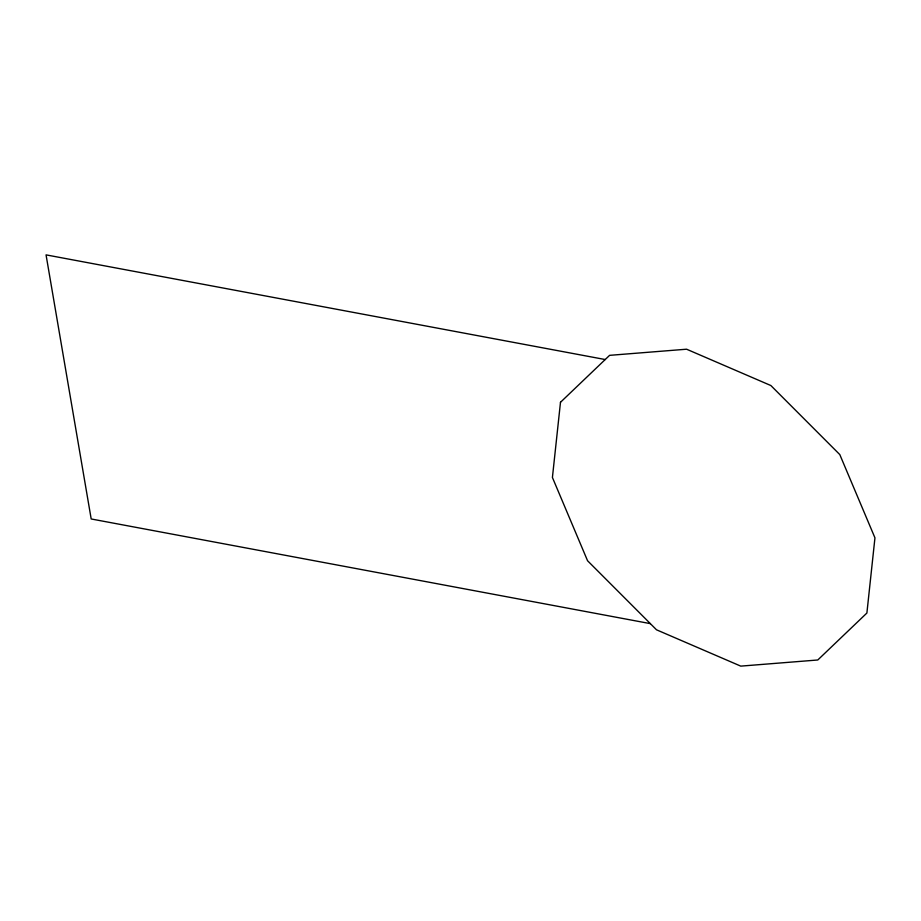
<?xml version="1.0" encoding="UTF-8"?>
<svg xmlns="http://www.w3.org/2000/svg" width="921" height="921" viewBox="0 0 921 921"><rect width="100%" height="100%" fill="white"/><g stroke="black" fill="none" stroke-linecap="round" stroke-linejoin="round"><path stroke-width="1.38" d="M605.212 359.535L46.05 254.875L91.191 518.972L650.353 623.632M560.486 402.293L552.416 477.481L587.563 560.751L656.512 629.803L740.772 666.125L817.779 659.989L866.891 613.041L874.95 537.852L839.802 454.583L770.865 385.531L686.594 349.209L609.598 355.345L560.486 402.293"/></g></svg>
